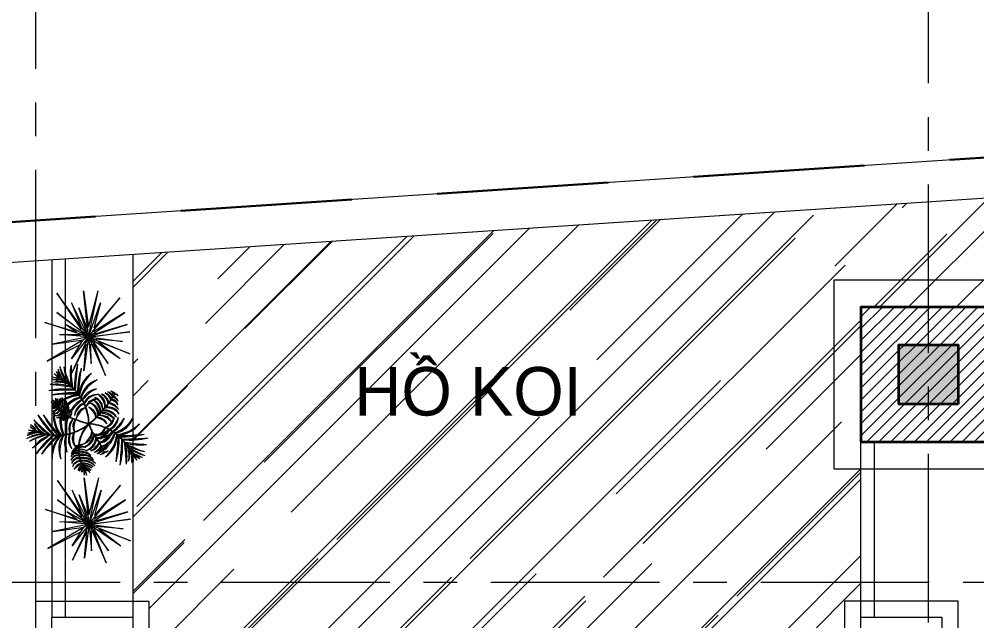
# Model space of a CAD drawing. Header units: millimetres. Extents: x 1832547 to 2001569, y -558009 to -417808.
# Drawn here: x 1883207 to 1886758, y -495359 to -493127 of the extents above; entities that cross this region are included whole.
import ezdxf

# ---------------------------------------------------------------- set-up
doc = ezdxf.new("R2010")
doc.units = ezdxf.units.MM
doc.header["$MEASUREMENT"] = 0
doc.linetypes.add('CENTER', pattern=[2, 1.25, -0.25, 0.25, -0.25])
doc.linetypes.add('HIDDEN', pattern=[9.525, 6.35, -3.175])
doc.layers.get('0').update_dxf_attribs({"linetype": 'CONTINUOUS'})
doc.layers.get('DEFPOINTS').update_dxf_attribs({"linetype": 'CONTINUOUS'})
for name, color, linetype, lineweight in [('CA. TUONG', 30, 'CONTINUOUS', 30), ('CA.cat 30', 30, 'CONTINUOUS', 35), ('CA.cot', 2, 'CONTINUOUS', 35), ('CA.dim 08', 8, 'CONTINUOUS', 13), ('CA.TEXT', 7, 'CONTINUOUS', 15), ('CA.thay 145', 145, 'CONTINUOUS', 18), ('CA.tim 67', 67, 'CENTER', 9), ('CA.vat lieu 08', 8, 'CONTINUOUS', 5), ('CA.vat lieu 179', 179, 'CONTINUOUS', 5), ('NP-THÉP', 5, 'CONTINUOUS', 15)]:
    doc.layers.add(name, color=color, linetype=linetype, lineweight=lineweight)
doc.styles.get("Standard").update_dxf_attribs({"font": 'roman.shx'})
doc.styles.add('ZENI2', font='Vhavanb.ttf')
doc.dimstyles.new('CA 80', dxfattribs={"dimscale": 0.8, "dimtxt": 220, "dimasz": 60, "dimexe": 160, "dimexo": 0, "dimgap": 30, "dimtad": 1, "dimdec": 0, "dimrnd": 5, "dimzin": 0, "dimdsep": 46, "dimtxsty": 'Standard', "dimblk": 'ARCHTICK', "dimcen": 0.09, "dimdle": 160, "dimclrd": 256, "dimclre": 256, "dimclrt": 255, "dimadec": 0, "dimazin": 0, "dimtfac": 1, "dimtdec": 0, "dimtix": 1, "dimtmove": 2, "dimatfit": 3, "dimldrblk": 'DOT', "dimfxl": 600, "dimfxlon": 1, "dimtolj": 1, "dimtzin": 0, "dimarcsym": 0})

# ---------------------------------------------------------------- blocks, each defined once
blk = doc.blocks.new('_ArchTick')
at = {"color": 1, "linetype": 'ByBlock', "const_width": 0.15}
blk.add_lwpolyline([(-0.5, -0.5), (0.5, 0.5)], dxfattribs=at)
blk = doc.blocks.new('*D808')
at = {"layer": 'CA.dim 08', "lineweight": -2, "transparency": 16777216}
for p, q in [((1882202.6, -471532.7), (1882202.6, -469651.5)), ((1882682.6, -469779.5), (1882074.6, -469779.5)), ((1882682.6, -471404.7), (1882074.6, -471404.7))]:
    blk.add_line(p, q, dxfattribs=at)
at = {"layer": 'DEFPOINTS', "color": 0, "transparency": 16777216}
for p in [(1882202.6, -469779.5), (1883328, -469779.5), (1884017.5, -471404.7)]:
    blk.add_point(p, dxfattribs=at)
at = {"layer": 'CA.dim 08', "lineweight": -2, "transparency": 16777216, "xscale": 48, "yscale": 48, "zscale": 48}
for p, rotation in [((1882202.6, -469779.5), 90), ((1882202.6, -471404.7), 270)]:
    blk.add_blockref('_ArchTick', p, dxfattribs=dict(at, rotation=rotation))
at = {"layer": 'CA.dim 08', "color": 255, "transparency": 16777216, "insert": (1882090.6, -470592.1), "char_height": 176, "attachment_point": 5, "rotation": 90}
blk.add_mtext('\\A1;1625', dxfattribs=at)
blk = doc.blocks.new('_DOT')
at = {"color": 1, "linetype": 'ByBlock'}
blk.add_line((-0.5, 0), (-1, 0), dxfattribs=at)
at = {"color": 1, "linetype": 'ByBlock', "const_width": 0.5}
blk.add_lwpolyline([(-0.25, 0, 1), (0.25, 0, 1)], format="xyb", close=True, dxfattribs=at)
blk = doc.blocks.new('A$Ccce9e104')
at = {"layer": 'CA.vat lieu 08'}
h = blk.add_hatch(color=256, dxfattribs=at)
h.dxf.hatch_style = 1
h.paths.add_polyline_path([(220, 220), (220, 0), (0, 0), (0, 220)])
at = {"layer": 'CA.cot'}
blk.add_lwpolyline([(220, 220), (220, 0), (0, 0), (0, 220)], close=True, dxfattribs=at)
blk = doc.blocks.new('222222222222222333')
at = {"layer": 'CA.vat lieu 179'}
h = blk.add_hatch(dxfattribs=at)
h.set_pattern_fill('ANSI31', color=256, scale=250, double=1)
h.set_pattern_definition([(45, (-7076907.124, 953930.03), (-22.09708691, 22.09708691), [])])
h.paths.add_polyline_path([(-250, -250), (250, -250), (250, 250), (-250, 250)])
at = {"layer": 'CA.cat 30'}
blk.add_lwpolyline([(-250, -250), (250, -250), (250, 250), (-250, 250)], close=True, dxfattribs=at)
at = {"layer": 'CA.thay 145'}
blk.add_lwpolyline([(-350, -350), (350, -350), (350, 350), (-350, 350)], close=True, dxfattribs=at)
at = {"layer": 'CA.cot', "rotation": 270}
blk.add_blockref('A$Ccce9e104', (-110, 110), dxfattribs=at)
blk = doc.blocks.new('cay')
for p, q in [((966236.1, -116594.9), (966013.2, -116286.3)), ((966013.2, -116286.3), (966184.7, -116543.5)), ((966236.1, -116594.9), (966201.8, -116269.2)), ((966201.8, -116269.2), (966236.1, -116526.4)), ((966236.1, -116594.9), (966304.7, -116269.2)), ((966236.1, -116526.4), (966304.7, -116269.2)), ((966236.1, -116594.9), (966459, -116320.6)), ((966459, -116320.6), (966274, -116534.2)), ((966236.1, -116594.9), (966116.1, -116354.9)), ((966116.1, -116354.9), (966182.3, -116520.4)), ((966236.1, -116594.9), (966167.5, -116389.2)), ((966167.5, -116389.2), (966231.2, -116548.4)), ((966236.1, -116594.9), (966321.9, -116354.9)), ((966321.9, -116354.9), (966274, -116534.2)), ((966236.1, -116594.9), (966013.2, -116423.5)), ((966013.2, -116423.5), (966219, -116577.8)), ((966236.1, -116594.9), (966493.3, -116423.5)), ((966493.3, -116423.5), (966270.4, -116560.6)), ((966236.1, -116594.9), (965927.5, -116492.1)), ((965927.5, -116492.1), (966150.4, -116560.6)), ((966236.1, -116594.9), (966081.8, -116509.2)), ((966081.8, -116509.2), (966150.4, -116560.6)), ((966236.1, -116594.9), (966510.4, -116509.2)), ((966510.4, -116509.2), (966270.4, -116577.8)), ((966236.1, -116594.9), (965944.7, -116766.4)), ((966236.1, -116594.9), (965979, -116646.4)), ((966236.1, -116594.9), (966030.4, -116577.8)), ((966030.4, -116577.8), (966184.7, -116577.8)), ((966236.1, -116594.9), (966116.1, -116852.1)), ((966236.1, -116594.9), (966116.1, -116749.2)), ((966236.1, -116594.9), (966201.8, -116835)), ((966236.1, -116594.9), (966527.6, -116560.6)), ((966236.1, -116594.9), (966356.1, -116869.3)), ((966236.1, -116594.9), (966527.6, -116715)), ((966236.1, -116594.9), (966253.3, -116783.5)), ((966236.1, -116594.9), (966476.2, -116629.2)), ((966236.1, -116594.9), (966373.3, -116783.5)), ((966236.1, -116594.9), (966459, -116749.2)), ((966527.6, -116560.6), (966270.4, -116594.9)), ((965944.7, -116766.4), (966178.5, -116649.5)), ((965979, -116646.4), (966198.8, -116616.9)), ((966116.1, -116749.2), (966198.8, -116616.9)), ((966219, -116646.4), (966116.1, -116852.1)), ((966201.8, -116835), (966219, -116646.4)), ((966253.3, -116783.5), (966253.3, -116646.4)), ((966373.3, -116783.5), (966270.4, -116629.2)), ((966356.1, -116869.3), (966270.4, -116646.4)), ((966476.2, -116629.2), (966287.6, -116612.1)), ((966527.6, -116715), (966304.7, -116629.2)), ((966304.7, -116629.2), (966459, -116749.2)), ((966116.1, -116852.1), (966116.1, -116852.1)), ((966093.1, -117157), (966093.3, -117157.1)), ((966099.1, -117163.4), (966099.2, -117163.4)), ((966124.4, -117173.5), (966124.9, -117173.7)), ((966125.5, -117170.7), (966126, -117170.9)), ((966149.5, -117168.3), (966150.2, -117167.8)), ((966256.7, -117263.8), (966256.5, -117263.5)), ((966207.8, -117538.7), (966218.9, -117572.7)), ((966236.1, -117918.2), (966013.2, -117609.5)), ((966013.2, -117609.5), (966184.7, -117866.7)), ((966236.1, -117918.2), (966201.8, -117592.4)), ((966201.8, -117592.4), (966236.1, -117849.6)), ((966236.1, -117918.2), (966304.7, -117592.4)), ((966236.1, -117849.6), (966304.7, -117592.4)), ((966236.1, -117918.2), (966459, -117643.8)), ((966459, -117643.8), (966274, -117857.4)), ((966236.1, -117918.2), (966116.1, -117678.1)), ((966116.1, -117678.1), (966182.3, -117843.7)), ((966236.1, -117918.2), (966167.5, -117712.4)), ((966167.5, -117712.4), (966231.2, -117871.6)), ((966236.1, -117918.2), (966321.9, -117678.1)), ((966321.9, -117678.1), (966274, -117857.4)), ((966236.1, -117918.2), (966013.2, -117746.7)), ((966013.2, -117746.7), (966219, -117901)), ((966236.1, -117918.2), (966493.3, -117746.7)), ((966493.3, -117746.7), (966270.4, -117883.9)), ((966236.1, -117918.2), (965927.5, -117815.3)), ((965927.5, -117815.3), (966150.4, -117883.9)), ((966236.1, -117918.2), (966081.8, -117832.4)), ((966081.8, -117832.4), (966150.4, -117883.9)), ((966236.1, -117918.2), (966510.4, -117832.4)), ((966510.4, -117832.4), (966270.4, -117901)), ((966236.1, -117918.2), (965944.7, -118089.6)), ((966236.1, -117918.2), (965979, -117969.6)), ((965979, -117969.6), (966198.8, -117940.1)), ((966236.1, -117918.2), (966030.4, -117901)), ((966030.4, -117901), (966184.7, -117901)), ((966236.1, -117918.2), (966116.1, -118175.3)), ((966236.1, -117918.2), (966116.1, -118072.5)), ((966116.1, -118072.5), (966198.8, -117940.1)), ((966236.1, -117918.2), (966201.8, -118158.2)), ((966236.1, -117918.2), (966527.6, -117883.9)), ((966236.1, -117918.2), (966356.1, -118192.5)), ((966236.1, -117918.2), (966527.6, -118038.2)), ((966236.1, -117918.2), (966253.3, -118106.8)), ((966236.1, -117918.2), (966476.2, -117952.4)), ((966236.1, -117918.2), (966373.3, -118106.8)), ((966236.1, -117918.2), (966459, -118072.5)), ((966527.6, -117883.9), (966270.4, -117918.2)), ((966476.2, -117952.4), (966287.6, -117935.3)), ((965944.7, -118089.6), (966178.5, -117972.7)), ((966219, -117969.6), (966116.1, -118175.3)), ((966201.8, -118158.2), (966219, -117969.6)), ((966253.3, -118106.8), (966253.3, -117969.6)), ((966373.3, -118106.8), (966270.4, -117952.4)), ((966356.1, -118192.5), (966270.4, -117969.6)), ((966527.6, -118038.2), (966304.7, -117952.4)), ((966304.7, -117952.4), (966459, -118072.5))]:
    blk.add_line(p, q)
for points in [[(966417.6, -117001.8, 0.00206), (966421.1, -116996.1, 0.086941)], [(966420.4, -117002.9, 0.001961), (966423.7, -116997.4)], [(966269.3, -117044, -0.003736), (966271, -117043.1, 0.294809)], [(966318.3, -117101, 0.246361), (966271, -117043.1, -0.048035), (966294.4, -117034.5, -0.195329), (966331.6, -117112.3, 0.032147)], [(966294.4, -117034.5, -0.001903), (966295.3, -117034.3, 0.004287), (966294, -117034.2, 0.359478)], [(966373.8, -117066.2, 0.002758), (966379.1, -117059, 0.086941)], [(966376.6, -117067.5, 0.002406), (966381.2, -117061.2)], [(966393.1, -117039.5, 0.002878), (966398.3, -117031.8, 0.086941)], [(966395.8, -117040.8, 0.002559), (966400.5, -117033.9)], [(966406.3, -117019.7, 0.002622), (966410.8, -117012.6, 0.086941)], [(966408.9, -117021.2, 0.00239), (966413.1, -117014.7)], [(966301.5, -117149.7, 0.179749), (966267.6, -117077.4, -0.347789)], [(966279.7, -117080.9, -0.229229), (966304.9, -117146.2)], [(966316.6, -117134.1, 0.089256), (966308.5, -117094.3, 0.239259)], [(966318.5, -117132, 0.097476), (966318.3, -117101, 0.362473)], [(966353, -117139.2, 0.075449), (966318.8, -117136.1, 0.232803)], [(966347.8, -117131.3, 0.085229), (966320.8, -117134, 0.351414)], [(966333.5, -117115.6, 0.003602), (966333.7, -117114.4, -0.039649)], [(966334, -117119.5, -0.009368), (966338.3, -117119.3, 0.377655)], [(966336.6, -117117.4, 0.003168), (966335.6, -117117.7, 0.391787)], [(966371.3, -117231.2, 0.237435), (966413.8, -117177.2, -0.008495), (966416.3, -117180.2, 0.01585), (966414.2, -117175.6, 0.048298), (966415.4, -117160.9, -0.020925), (966411.7, -117171.1, 0.248521), (966347.8, -117131.3, 0.02818)], [(966350.4, -117095.8, 0.00072), (966351.8, -117094, 0.086941)], [(966352.5, -117098, 0.000569), (966353.6, -117096.6)], [(966293.6, -117161.7, -0.290683), (966364.5, -117210.7, 0.200061), (966287.8, -117167.3, 0.204545)], [(966367.2, -117170.8, 0.148044), (966303.6, -117151.9, 0.236606)], [(966307.2, -117148.2, -0.183268), (966363.1, -117159.3, 0.232701)], [(966353, -117139.2, -0.14981), (966410.7, -117173.5, -0.124183), (966372.2, -117224, 0.098921)], [(966367.2, -117170.8, -0.081837), (966394.5, -117196.2, 0.153952), (966363.1, -117159.3, 0.041473)], [(966411.7, -117171.1, -0.005146), (966410.7, -117173.5, 0.369533)], [(966413.8, -117177.2, 0.005309), (966414.2, -117175.6, -0.020925)], [(966351.4, -117238.8, -0.363818), (966273.6, -117299, 0.196473), (966350.9, -117238.6, 0.196473)], [(966303.6, -117328.7, -0.003436), (966309.3, -117338.3, 0.029333), (966322.6, -117336.5, 0.094066), (966401.5, -117265.1, 0.016631), (966381.4, -117253.3, -0.1786)], [(966334.6, -117385.3, 0.140523), (966417.9, -117276.1, 0.010124), (966406.1, -117268.1, -0.138829), (966342.3, -117330.9, 0.106077), (966382.5, -117304.5, -0.267567), (966313.2, -117345, -0.007749), (966325.3, -117367.1, 0.133418), (966377.2, -117336.9, -0.197101), (966329.1, -117374.5, -0.003808), (966334.7, -117385.5)], [(966313.2, -117289.8, 0.160202), (966358.7, -117270.7, 0.366572)], [(966363.2, -117260.9, -0.086364), (966329.1, -117278.3)], [(966381.4, -117253.3, -0.1786), (966337.6, -117301.6, -0.008554)], [(966350.2, -117285.3, 0.090284), (966378.1, -117251.6, 0.008097), (966368, -117246.4, -0.027842)], [(966372.2, -117224, -0.043602), (966353.4, -117236.4, 0.369533)], [(966354.4, -117236.8, 0.058472), (966371.3, -117231.2, -0.020925)], [(966363, -117261, 0.035297), (966375, -117250.7, -0.366572), (966375.2, -117250.8, -0.08219), (966358.7, -117270.7, -0.031169)], [(966378.1, -117251.6, -0.002616), (966381.4, -117253.3)], [(966383.8, -117251.2, 0.003177), (966379.9, -117249.1, 0.040866)], [(966401.5, -117265.1, -0.003885), (966406.1, -117268.1)], [(966408.4, -117265.9, 0.004157), (966403.4, -117262.7, 0.040866)], [(966277.2, -117340.1, 0.075374), (966286.6, -117307, 0.251822)], [(966287.9, -117309, -0.088667), (966285.5, -117337.2, 0.251822)], [(966350.4, -117285.2, -0.129352), (966294.2, -117312, 0.431375), (966294.3, -117312.3, 0.119795), (966337.6, -117301.6)], [(966305.5, -117311.6, 0.062421), (966325.4, -117313.4, -0.163076)], [(966322.6, -117336.5, -0.014945), (966307.8, -117345, 0.056899), (966342.3, -117330.9, 0.197286)], [(966334.4, -117305, 0.144874), (966391.7, -117274.4, -0.254884), (966325.4, -117313.4, -0.048866)], [(966334.4, -117305, -0.017782), (966326.3, -117306.4)], [(966417.9, -117276.1, -0.003104), (966421.4, -117278.6)], [(966424.6, -117277.2, 0.003859), (966420.2, -117274, 0.040866)], [(966433.2, -117287.7, -0.001743), (966435.1, -117289.2)], [(966438.1, -117287.7, 0.002276), (966435.6, -117285.7, 0.040866)], [(966443.4, -117296.1, -0.007125), (966450.9, -117302.8)], [(966454.4, -117301.9, 0.008209), (966445.8, -117294.2, 0.040866)], [(966469.3, -117320.9, -0.004048), (966473.2, -117325.1)], [(966475.1, -117322.7, 0.003791), (966471.5, -117318.8, 0.040866)], [(966310.8, -117347, 0.000772), (966309.6, -117344.8), (966309.4, -117344.5)], [(966326.7, -117376.3, 0.002878), (966322.4, -117368.1)], [(966374.8, -117361.8, -0.082287), (966328.7, -117394.4, 0.030096)], [(966332.1, -117387.1, 0.003081), (966334.6, -117385.3, 0.176085)], [(966487.8, -117342.1, -0.006188), (966493.2, -117349)], [(966493.2, -117344.1, 0.004036), (966489.7, -117339.6, 0.040866)], [(966505.5, -117360.7, 0.005709), (966500.8, -117354.1, 0.040866)], [(966511.5, -117375.4, -0.010919), (966519.4, -117388.6)], [(966518.2, -117380.5, 0.006714), (966513.2, -117372.4, 0.040866)], [(966532.3, -117406.6, 0.003648), (966530, -117401.9, 0.040866)], [(966540.2, -117431.8, -0.000462), (966540.4, -117432.4)], [(966542.9, -117430.4, 0.000378), (966542.7, -117429.9, 0.040866)]]:
    blk.add_lwpolyline(points, format="xyb")
for centre, radius, start, end in [((966447.8, -116861.5), 342.2, 168.90214, 194.45061), ((967328.5, -116805.1), 1216.5, 179.55704, 186.87609), ((966674.3, -116940), 538.1, 163.61042, 182.78165), ((969976.3, -117247.4), 3845.8, 173.14227, 175.86384), ((965948.6, -116931.1), 87.5, 28.38429, 59.594), ((965883.9, -116990.9), 173.7, 34.40733, 51.1582), ((965929.1, -116908.1), 105.3, 8.22706, 41.14591), ((965658.6, -117029.6), 398.5, 20.08558, 28.61635), ((966273.4, -116754.3), 262, 195.10171, 215.69443), ((966166.2, -116808), 146.5, 185.71649, 221.26886), ((966585.8, -116620.2), 582.9, 198.47412, 211.57814), ((966296.7, -116761.7), 267.3, 189.30671, 216.33369), ((966975.9, -116556.5), 949.4, 195.29826, 203.74734), ((966466.9, -116747.2), 411.2, 188.35489, 206.98126), ((966779.6, -116999.1), 623.2, 162.90425, 178.96632), ((967876.9, -117096), 1715.9, 170.60763, 176.69212), ((966354.5, -117009.9), 184.8, 122.39706, 178.46183), ((966426.2, -117046.7), 257.5, 131.51971, 171.26216), ((966004, -117271.6), 342.2, 71.67573, 96.55722), ((965878, -118145), 1216.5, 78.61483, 85.90232), ((966014.9, -116746.8), 149.2, 255.08926, 276.08638), ((966010.5, -116812.3), 85.7, 246.63138, 284.07462), ((965975.4, -116988.9), 109.2, 61.68318, 87.63206), ((965834, -117504.2), 641.3, 73.045, 76.84857), ((966028.5, -117022.4), 113.2, 66.65064, 111.58164), ((966015.5, -117132.8), 217.6, 71.06086, 97.5626), ((965884, -117214.3), 351.3, 65.31268, 67.03998), ((965834, -117504.2), 641.3, 72.46667, 73.045), ((965884, -117214.3), 354.4, 65.15576, 66.45579), ((965948.6, -116931.1), 87.5, 25.97153, 28.38429), ((965884, -117214.3), 351.3, 65.20689, 65.31268), ((965884, -117214.3), 351.3, 57.38012, 65.20689), ((965884, -117214.3), 354.4, 65.0692, 65.15576), ((965884, -117214.3), 354.4, 60.93496, 65.0692), ((965884, -117214.3), 354.4, 60.09886, 60.93496), ((965884, -117214.3), 354.4, 56.14242, 60.09886), ((965884, -117214.3), 351.3, 54.87767, 57.38012), ((965884, -117214.3), 354.4, 54.60366, 56.14242), ((965884, -117214.3), 351.3, 49.62254, 54.87767), ((965884, -117214.3), 354.4, 52.33961, 54.60366), ((966346, -117065.3), 172.7, 106.53227, 164.4426), ((966412, -117120.7), 249.2, 117.54253, 157.06543), ((966066.3, -117501.7), 538.1, 82.72636, 101.84895), ((966111.2, -120817.7), 3845.8, 89.5963, 92.31709), ((966114.8, -117613.2), 623.2, 86.25506, 102.55512), ((966124.4, -118714.7), 1715.9, 88.75515, 94.85174), ((965884, -117214.3), 354.4, 51.03112, 52.33961), ((965884, -117214.3), 354.4, 48.99429, 51.03112), ((965884, -117214.3), 351.3, 48.20433, 49.62254), ((965884, -117214.3), 354.4, 48.06929, 48.99429), ((965884, -117214.3), 351.3, 44.53946, 48.20433), ((965884, -117214.3), 354.4, 44.46738, 48.06929), ((965884, -117214.3), 351.3, 43.61176, 44.53946), ((965884, -117214.3), 354.4, 43.59853, 44.46738), ((965884, -117214.3), 351.3, 39.39272, 43.61176), ((965884, -117214.3), 354.4, 39.72454, 43.59853), ((965884, -117214.3), 351.3, 37.75986, 39.39272), ((965884, -117214.3), 354.4, 37.84318, 39.72454), ((965884, -117214.3), 351.3, 36.00098, 37.75986), ((965884, -117214.3), 354.4, 36.22475, 37.84318), ((966330.5, -117121), 164.3, 104.18161, 148.74948), ((966417.3, -117217.2), 285.3, 116.44125, 141.83824), ((966273.2, -117077.1), 80.4, 347.84474, 71.91539), ((966235.8, -117096.7), 114.6, 0.45919, 56.99696), ((966300.5, -117076), 80.4, 12.20734, 71.91539), ((966263.1, -117095.7), 114.6, 14.91723, 56.99696), ((966327, -117068.8), 80.4, 27.44669, 71.91539), ((966289.5, -117088.5), 114.6, 25.33116, 56.99696), ((966346.9, -117061.3), 80.4, 37.28002, 71.91539), ((966309.4, -117080.9), 114.6, 32.29445, 56.99696), ((966367.6, -117056.1), 80.4, 47.19947, 71.91539), ((966330.1, -117075.7), 114.6, 40.22032, 56.99696), ((966429.1, -116971), 27, 255.20369, 258.57863), ((966415.6, -117028.7), 32.3, 23.67526, 75.48251), ((965995.7, -117026.5), 35.5, 226.32665, 275.70279), ((965993.2, -117038.7), 25.9, 211.52611, 281.61547), ((963539.8, -112991.4), 4757.1, 300.81804, 301.1188), ((965974.7, -117041.4), 35.5, 273.70087, 314.74657), ((965969.4, -117074.9), 34.2, 24.49626, 74.05266), ((965939.9, -117102.4), 71.9, 34.37673, 57.18155), ((966079.3, -117026), 89.3, 205.17605, 207.05787), ((965998.4, -117064), 0, 154.07954, 154.07954), ((966292.6, -116912.3), 331.1, 207.77781, 209.27886), ((965945.6, -117042.5), 57.9, 341.69786, 14.25602), ((965966.9, -117047.6), 39.8, 333.36452, 29.01488), ((966193.2, -116967.3), 214.4, 207.21343, 209.16846), ((965954.4, -117038.2), 61.6, 326.89869, 8.126), ((965962, -117046.9), 56.1, 327.16255, 18.0906), ((966157.1, -117192.3), 184.8, 135.74269, 142.47615), ((965963.8, -117047.9), 66.5, 322.21886, 345.20841), ((965949.4, -117039.5), 90.1, 322.28326, 348.3918), ((966188.1, -117266.6), 257.5, 128.41014, 130.05011), ((965951.1, -117038.9), 77.6, 341.65686, 5.07352), ((966157.1, -117192.3), 184.8, 133.70541, 135.74269), ((965954.1, -117049.7), 87.4, 324.42509, 356.44723), ((966188.1, -117266.6), 257.5, 125.75235, 128.41014), ((965963.8, -117047.9), 66.5, 350.65269, 13.77339), ((966157.1, -117192.3), 184.8, 129.79573, 133.70541), ((965956.6, -117049.2), 96.2, 321.68579, 1.00509), ((965970.8, -117057.3), 85.5, 319.403, 7.64993), ((966188.1, -117266.6), 257.5, 124.76104, 125.75235), ((965954.1, -117049.7), 87.4, 0.98885, 14.21047), ((965949.4, -117039.5), 90.1, 353.14291, 7.20777), ((966157.1, -117192.3), 184.8, 128.75669, 129.79573), ((966188.1, -117266.6), 257.5, 121.69119, 124.76104), ((966157.1, -117192.3), 184.8, 124.52131, 128.75669), ((965957.3, -117054.6), 109.6, 322.3912, 7.69909), ((965970.8, -117057.3), 85.5, 12.50629, 23.53375), ((965956.6, -117049.2), 96.2, 5.48845, 15.75766), ((966157.1, -117192.3), 184.8, 123.80551, 124.52131), ((966188.1, -117266.6), 257.5, 120.97423, 121.69119), ((966157.1, -117192.3), 184.8, 120.028, 123.80551), ((966188.1, -117266.6), 257.5, 118.31504, 120.97423), ((965978, -117064.9), 93.3, 20.70629, 23.646), ((965957.3, -117054.6), 109.6, 11.76553, 14.35768), ((966157.1, -117192.3), 184.8, 119.78222, 120.028), ((966157.1, -117192.3), 184.8, 86.55728, 119.78222), ((966188.1, -117266.6), 257.5, 117.87511, 118.31504), ((965978, -117064.9), 93.3, 342.05643, 16.09339), ((966188.1, -117266.6), 257.5, 94.10858, 117.87511), ((965996.6, -117078.8), 87.3, 3.88252, 20.83686), ((965987, -117070), 93.9, 356.24009, 13.72469), ((966208.8, -117192), 172.7, 100.26137, 136.39076), ((966258.7, -117262.3), 249.2, 108.32937, 134.62167), ((966259.6, -117186.5), 164.3, 115.76277, 161.27776), ((966348.6, -117280.7), 285.3, 123.59637, 149.01812), ((966230.9, -117155), 95.3, 107.89564, 148.73265), ((966256.4, -117179.1), 123.8, 115.50548, 135.738), ((965884, -117214.3), 351.3, 35.60142, 36.00098), ((965884, -117214.3), 351.3, 33.17952, 35.60142), ((965884, -117214.3), 354.4, 35.70303, 36.22475), ((965884, -117214.3), 354.4, 33.46, 35.70303), ((965884, -117214.3), 351.3, 32.46803, 33.17952), ((965884, -117214.3), 354.4, 32.57556, 33.46), ((965884, -117214.3), 351.3, 30.0288, 32.46803), ((965884, -117214.3), 354.4, 30.2667, 32.57556), ((965884, -117214.3), 351.3, 29.19295, 30.0288), ((965884, -117214.3), 354.4, 29.31389, 30.2667), ((965884, -117214.3), 351.3, 25.27374, 29.19295), ((965884, -117214.3), 354.4, 25.63045, 29.31389), ((965884, -117214.3), 351.3, 24.72643, 25.27374), ((965884, -117214.3), 351.3, 22.99124, 24.72643), ((966290.3, -117100.1), 95.3, 87.58951, 155.78639), ((965884, -117214.3), 354.4, 24.90244, 25.63045), ((966312.3, -117127.4), 123.8, 98.35503, 149.79506), ((965884, -117214.3), 354.4, 22.89469, 24.90244), ((966290.3, -117110.6), 76.5, 87.19914, 151.92059), ((966327.1, -117160), 129.6, 116.5039, 138.50115), ((966224.7, -117139.5), 80.4, 46.85007, 71.91539), ((966187.3, -117159.2), 114.6, 45.51051, 56.99696), ((966202, -117136.7), 114.6, 21.72475, 54.05883), ((966254.7, -117099.6), 80.4, 349.38202, 71.91539), ((966217.2, -117119.2), 114.6, 47.91484, 56.99696), ((965727.9, -116579.8), 808.6, 320.50653, 323.01883), ((965727.9, -116579.8), 811.6, 320.44831, 323.06389), ((966354.8, -117180), 114.6, 37.83328, 79.03628), ((965727.9, -116579.8), 808.6, 323.65083, 325.35498), ((965727.9, -116579.8), 811.6, 323.6154, 325.3913), ((966371.2, -117141), 80.4, 22.91485, 82.83305), ((966353.4, -117147.1), 114.6, 37.83328, 68.23086), ((965727.9, -116579.8), 808.6, 326.0146, 327.03611), ((965727.9, -116579.8), 811.6, 325.97779, 327.04949), ((966369.8, -117108.2), 80.4, 22.91485, 67.51539), ((966353.6, -117121.6), 114.6, 37.83328, 61.14608), ((965727.9, -116579.8), 808.6, 327.63696, 328.54306), ((965727.9, -116579.8), 811.6, 327.59712, 328.57897), ((966370, -117082.6), 80.4, 22.91485, 57.62616), ((966420.9, -117032.4), 29.5, 34.365, 90.80183), ((965951.3, -117018.8), 103.9, 282.08333, 310.74707), ((965980.8, -117061.9), 59, 262.47148, 280.67404), ((965948.7, -117007.7), 86.4, 289.25602, 309.64788), ((965982.1, -117052.8), 36.9, 262.38043, 312.74947), ((965980.2, -117046.3), 51.4, 266.63054, 307.6985), ((965990.5, -117064.8), 35.3, 247.90099, 312.38412), ((966171.9, -117160.4), 184.8, 167.31865, 172.64912), ((965984.8, -117083.5), 53.5, 277.0891, 328.44153), ((965993.4, -117091.3), 47.2, 267.533, 329.25056), ((966248.8, -117136.4), 257.5, 176.3142, 180.03238), ((966248.8, -117136.4), 257.5, 180.03238, 180.46032), ((966171.9, -117160.4), 184.8, 166.92238, 167.31865), ((965980.1, -117062.3), 58.7, 281.54278, 316.7221), ((966248.8, -117136.4), 257.5, 176.04503, 176.3142), ((966000, -117104.4), 47, 263.16594, 335.08749), ((966007.6, -117109.2), 43.9, 252.46452, 334.06205), ((966193.2, -116967.3), 217.4, 209.44806, 211.15099), ((966193.2, -116967.3), 214.4, 209.16846, 210.86911), ((966193.2, -116967.3), 217.4, 211.15099, 213.37177), ((966193.2, -116967.3), 214.4, 210.86911, 211.60751), ((966157.1, -117192.3), 184.8, 142.47615, 143.06231), ((966188.1, -117266.6), 257.5, 133.53837, 133.93966), ((966188.1, -117266.6), 257.5, 130.05011, 133.53837), ((966193.2, -116967.3), 214.4, 211.68858, 213.18937), ((966193.2, -116967.3), 217.4, 213.37177, 214.64102), ((965951.1, -117038.9), 77.6, 323.79892, 336.74216), ((966193.2, -116967.3), 214.4, 213.18937, 214.45433), ((966231.8, -116936.4), 266.8, 215.38714, 217.13527), ((966193.2, -116967.3), 214.4, 214.45433, 216.4286), ((966142.6, -117009), 152, 215.64152, 218.02317), ((966193.2, -116967.3), 214.4, 216.4286, 218.39959), ((966206.7, -116955.8), 235.2, 218.60986, 221.43496), ((966193.2, -116967.3), 214.4, 218.39959, 221.30772), ((966193.2, -116967.3), 217.4, 221.50662, 222.92593), ((966193.2, -116967.3), 214.4, 221.30772, 222.75791), ((966193.2, -116967.3), 217.4, 222.92593, 226.16479), ((966193.2, -116967.3), 214.4, 222.75791, 225.97718), ((966205, -117200.2), 172.7, 155.62497, 165.43111), ((966193.2, -116967.3), 217.4, 226.16479, 227.78633), ((966193.2, -116967.3), 214.4, 225.97718, 227.79077), ((966290.9, -117193.3), 249.2, 165.453, 170.10379), ((966013.1, -117118.9), 45.2, 315.57287, 338.51299), ((966193.2, -116967.3), 217.4, 227.78633, 227.99139), ((966193.2, -116967.3), 217.4, 227.99139, 228.71747), ((966208.8, -117192), 172.7, 153.16224, 157.58733), ((966193.2, -116967.3), 214.4, 227.79077, 228.31659), ((966193.2, -116967.3), 217.4, 228.71747, 230.61956), ((966290.9, -117193.3), 249.2, 163.77171, 164.67566), ((966193.2, -116967.3), 214.4, 228.31659, 230.50283), ((966258.7, -117262.3), 249.2, 136.24807, 146.21298), ((966290.9, -117193.3), 249.2, 161.44505, 163.77171), ((966208.8, -117192), 172.7, 145.28619, 153.16224), ((966193.2, -116967.3), 217.4, 230.61956, 232.30777), ((965987, -117070), 93.9, 318.00658, 347.73007), ((966193.2, -116967.3), 214.4, 230.50283, 232.23401), ((965996.6, -117078.8), 87.3, 318.35613, 355.99028), ((966208.8, -117192), 172.7, 137.87042, 145.28619), ((966012.4, -117085.1), 80.1, 314.73178, 5.12958), ((966026.7, -117097), 68.7, 314.3775, 16.46738), ((966258.7, -117262.3), 249.2, 134.62167, 136.24807), ((966208.8, -117192), 172.7, 136.39076, 137.87042), ((966046.9, -117106.4), 57.2, 308.64911, 1.56783), ((966044.7, -117112.1), 59.7, 315.63471, 6.97522), ((966092.8, -117078.1), 0.628, 101.20058, 162.65265), ((966063.2, -117113.3), 55.1, 305.61217, 350.53021), ((966076.8, -117127.9), 41.1, 306.45052, 7.67704), ((966256.4, -117179.1), 123.8, 135.738, 167.10433), ((966230.9, -117155), 95.3, 148.73265, 177.86985), ((966226, -117170.7), 76.5, 98.69928, 178.20288), ((966272.3, -117211.4), 129.6, 116.45143, 160.32803), ((965884, -117214.3), 351.3, 1.03043, 22.99124), ((965884, -117214.3), 354.4, 1.19993, 22.89469), ((966290.3, -117110.6), 76.5, 151.92059, 165.30605), ((966327.1, -117160), 129.6, 138.50115, 148.48763), ((966173.3, -117188.4), 114.6, 11.65193, 56.99696), ((966210.8, -117168.8), 80.4, 6.05839, 71.91539), ((965727.9, -116579.8), 808.6, 309.13976, 318.56916), ((965727.9, -116579.8), 811.6, 309.19058, 318.55113), ((966217.2, -117119.2), 114.6, 0.88914, 3.46612), ((966236.8, -117210.1), 136.1, 44.37859, 44.62611), ((965727.9, -116579.8), 808.6, 318.56916, 320.34144), ((965727.9, -116579.8), 811.6, 318.55113, 320.31795), ((966236.8, -117210.1), 136.1, 42.87009, 43.10145), ((966358.3, -117194.8), 80.4, 22.91485, 105.67212), ((966341.9, -117233.8), 114.6, 37.83328, 91.79725), ((966361.4, -117212.2), 114.6, 37.83328, 94.49269), ((966377.9, -117173.3), 80.4, 22.91485, 107.5298), ((966722.6, -116334.3), 1216.5, 224.08237, 231.36986), ((966134.3, -116992.2), 342.2, 213.42747, 238.30896), ((968920.3, -114795.7), 3845.8, 217.66759, 220.38839), ((966350.7, -116892), 538.1, 208.13574, 227.25833), ((967317.5, -116157.1), 1715.9, 215.13295, 221.22953), ((966467.3, -116857.5), 623.2, 207.42957, 223.72963), ((965984.8, -117083.5), 53.5, 265.80141, 274.22528), ((965993.4, -117091.3), 47.2, 254.56855, 264.06322), ((966171.9, -117160.4), 184.8, 173.10228, 223.42741), ((966171.9, -117160.4), 184.8, 172.64912, 173.10228), ((966248.8, -117136.4), 257.5, 180.46032, 215.87611), ((966013.1, -117118.9), 45.2, 262.33714, 303.06709), ((966019.9, -117121.4), 44.2, 253.20961, 292.02998), ((966020.7, -117124.7), 51.4, 279.31354, 285.29262), ((966026.3, -117120), 55.4, 272.74148, 278.0771), ((966205, -117200.2), 172.7, 171.58341, 209.72332), ((966205, -117200.2), 172.7, 171.36357, 171.58341), ((966205, -117200.2), 172.7, 167.3349, 171.36357), ((966205, -117200.2), 172.7, 165.43111, 167.3349), ((966290.9, -117193.3), 249.2, 175.2836, 201.65532), ((966025.4, -117120.2), 55.4, 288.09761, 329.20028), ((966290.9, -117193.3), 249.2, 174.7959, 175.2836), ((966019.7, -117124.8), 51.4, 296.67833, 337.44827), ((966290.9, -117193.3), 249.2, 171.90843, 174.7959), ((966025.2, -117114.9), 67.2, 285.5453, 325.18566), ((966043.5, -117130.5), 49.3, 269.71296, 328.53731), ((966043.2, -117179.7), 0.0827, 94.37571, 259.48292), ((966019.9, -117121.4), 44.2, 303.38643, 335.88507), ((966290.9, -117193.3), 249.2, 170.10379, 171.90843), ((966042.1, -117117.8), 66.2, 279.11458, 314.54215), ((966055.7, -117127.1), 56.2, 266.77114, 299.14813), ((966193.2, -116967.3), 217.4, 232.30777, 234.5725), ((966193.2, -116967.3), 214.4, 232.23401, 234.54293), ((966193.2, -116967.3), 217.4, 234.5725, 236.43718), ((966193.2, -116967.3), 214.4, 234.54293, 236.49845), ((966233.4, -117242.6), 164.3, 156.14832, 194.22192), ((966193.2, -116967.3), 217.4, 236.43718, 238.76465), ((966193.2, -116967.3), 214.4, 236.49845, 238.94744), ((966362.7, -117250.3), 285.3, 164.29413, 186.38832), ((966193.2, -116967.3), 217.4, 238.76465, 240.32138), ((966193.2, -116967.3), 214.4, 238.94744, 240.44701), ((966233.4, -117242.6), 164.3, 151.81361, 156.14832), ((966193.2, -116967.3), 217.4, 240.32138, 242.14548), ((966193.2, -116967.3), 214.4, 240.44701, 242.16483), ((966362.7, -117250.3), 285.3, 161.98105, 164.29413), ((966055.7, -117127.1), 56.2, 305.08313, 320.01317), ((966233.4, -117242.6), 164.3, 149.6473, 151.81361), ((966362.7, -117250.3), 285.3, 161.51413, 161.98105), ((966042.1, -117117.8), 66.2, 318.06615, 320.10583), ((966233.4, -117242.6), 164.3, 148.70693, 149.6473), ((966362.7, -117250.3), 285.3, 160.96657, 161.51413), ((966193.2, -116967.3), 217.4, 242.29585, 242.53845), ((966193.2, -116967.3), 217.4, 242.53845, 244.26697), ((966193.2, -116967.3), 214.4, 242.23184, 242.83615), ((966193.2, -116967.3), 214.4, 242.83615, 244.35141), ((966193.2, -116967.3), 217.4, 244.26697, 244.36301), ((966622.8, -115889.4), 1377.4, 247.65772, 248.03881), ((966622.8, -115889.4), 1374.4, 247.65953, 247.69781), ((966190.7, -117243.5), 95.3, 132.11483, 160.98295), ((966622.8, -115889.4), 1374.4, 247.69781, 248.03258), ((966225.5, -117247.5), 123.8, 142.88036, 173.31007), ((966622.8, -115889.4), 1377.4, 248.03881, 248.78959), ((966622.8, -115889.4), 1374.4, 248.03258, 248.78959), ((966199.6, -117226.7), 76.5, 130.74187, 211.59664), ((966622.8, -115889.4), 1377.4, 248.81082, 248.84199), ((966622.8, -115889.4), 1377.4, 248.85516, 249.46225), ((966622.8, -115889.4), 1374.4, 248.81082, 249.50553), ((966260.5, -117236), 129.6, 148.73643, 193.71456), ((966622.8, -115889.4), 1377.4, 249.62646, 253.58736), ((966622.8, -115889.4), 1374.4, 249.63874, 253.62175), ((966323.3, -117139), 123.8, 297.18773, 348.62775), ((966349.4, -117162.4), 95.3, 291.19639, 359.39327), ((966239.2, -117029.4), 285.3, 305.14454, 330.54154), ((966330.7, -117121.2), 164.3, 298.2333, 342.80118), ((966335.3, -117039.8), 249.2, 289.91735, 329.44025), ((966387.1, -117108.6), 172.7, 282.54018, 340.45052), ((965883.4, -117414.4), 146.5, 88.71582, 124.2682), ((965911.1, -117530.9), 262, 94.29026, 114.88297), ((965727, -116883), 398.5, 281.36833, 289.89911), ((965807.7, -117168.3), 105.3, 268.83878, 301.75763), ((965844.9, -117081.9), 173.7, 258.82648, 275.57736), ((965840.6, -117169.9), 87.5, 250.39069, 281.67813), ((966206.2, -116713.9), 641.3, 233.13612, 236.90777), ((965902.1, -117153.4), 109.2, 222.35263, 248.30151), ((965786.6, -117292.2), 85.7, 25.91007, 63.35331), ((965739.2, -117337.7), 149.2, 33.89831, 54.89542), ((966035.4, -117090.1), 217.6, 212.42209, 238.92382), ((965959.1, -117171.1), 113.2, 198.40304, 243.33404), ((966013.4, -116937), 351.3, 243.39958, 244.67201), ((966206.2, -116713.9), 641.3, 236.90777, 237.51802), ((965840.6, -117169.9), 87.5, 281.67813, 284.01316), ((966013.4, -116937), 354.4, 244.05236, 244.82893), ((966013.4, -116937), 354.4, 244.82893, 244.91549), ((966013.4, -116937), 351.3, 244.67201, 244.7778), ((966013.4, -116937), 354.4, 244.91549, 249.04973), ((966013.4, -116937), 351.3, 244.7778, 252.60456), ((966013.4, -116937), 354.4, 249.04973, 249.88583), ((966013.4, -116937), 354.4, 249.88583, 253.84226), ((966190.7, -117243.5), 95.3, 160.98295, 200.59886), ((966225.5, -117247.5), 123.8, 173.31007, 193.34329), ((966013.4, -116937), 351.3, 286.99345, 290.16063), ((966013.4, -116937), 354.4, 287.09, 289.65568), ((966195, -117314.9), 76.5, 144.67864, 158.0641), ((966256.5, -117311.5), 129.6, 161.49706, 171.48354), ((966013.4, -116937), 354.4, 289.65568, 289.82396), ((966013.4, -116937), 354.4, 289.82396, 306.3605), ((966013.4, -116937), 351.3, 290.16063, 290.17878), ((966013.4, -116937), 351.3, 290.17878, 308.8194), ((966419.8, -117390.6), 258.6, 139.39615, 165.99829), ((966419.8, -117390.6), 255.6, 135.92719, 166.18337), ((966144.2, -117248.9), 114.6, 304.45375, 351.87726), ((966179, -117272.8), 80.4, 296.89951, 3.9263), ((966796.3, -117017.3), 593.3, 199.24463, 204.52026), ((966796.3, -117017.3), 590.3, 199.22978, 204.50477), ((966213.9, -117562.2), 351.3, 63.99155, 85.91421), ((966213.9, -117562.2), 354.4, 64.08809, 85.66539), ((965607.4, -117745.7), 808.6, 33.70902, 36.58506), ((965607.4, -117745.7), 811.6, 33.65459, 36.57376), ((966213.9, -117562.2), 354.4, 62.08035, 64.08809), ((966213.9, -117562.2), 354.4, 57.6689, 61.35234), ((966213.9, -117562.2), 354.4, 54.40722, 56.71609), ((966409.9, -117029.5), 257.5, 275.72063, 315.46308), ((966442.9, -117103), 184.8, 268.52095, 324.58573), ((965931.8, -117544.1), 267.3, 93.651, 120.67798), ((966009.1, -117856.5), 582.9, 98.40655, 111.51057), ((966030.1, -117683.8), 411.2, 103.00343, 121.6298), ((966210.9, -118196.3), 949.4, 106.23735, 114.68643), ((966105.4, -117595.7), 342.2, 115.53408, 141.08254), ((966628, -118306.8), 1216.5, 123.1086, 130.42765), ((966311, -117718.8), 538.1, 127.20304, 146.37427), ((968668.3, -120051.4), 3845.8, 134.12085, 136.84242), ((967203.2, -118540), 1715.9, 133.29257, 139.37706), ((966423.9, -117761.5), 623.2, 131.01836, 147.08044), ((966013.4, -116937), 351.3, 252.60456, 255.10702), ((966013.4, -116937), 354.4, 253.84226, 255.38103), ((966013.4, -116937), 351.3, 255.10702, 260.36215), ((966013.4, -116937), 354.4, 255.38103, 257.64508), ((966013.4, -116937), 354.4, 257.64508, 258.95357), ((966013.4, -116937), 354.4, 258.95357, 260.9904), ((966013.4, -116937), 351.3, 260.36215, 261.78036), ((966013.4, -116937), 354.4, 260.9904, 261.91539), ((966013.4, -116937), 351.3, 261.78036, 265.44523), ((966013.4, -116937), 354.4, 261.91539, 265.51731), ((966159.1, -117428.9), 184.8, 131.52286, 187.58763), ((966233.3, -117460.2), 257.5, 138.72253, 178.46498), ((966013.4, -116937), 351.3, 265.44523, 266.37293), ((966013.4, -116937), 354.4, 265.51731, 266.38616), ((966013.4, -116937), 354.4, 266.38616, 270.26015), ((966013.4, -116937), 351.3, 266.37293, 270.59197), ((966013.4, -116937), 354.4, 270.26015, 272.14151), ((966013.4, -116937), 351.3, 270.59197, 272.22483), ((966196, -117386.7), 172.7, 145.54209, 203.45242), ((966013.4, -116937), 354.4, 272.14151, 273.75994), ((966013.4, -116937), 351.3, 272.22483, 273.98371), ((966280.9, -117401.8), 249.2, 152.91926, 192.44216), ((966013.4, -116937), 354.4, 273.75994, 274.28166), ((966013.4, -116937), 351.3, 273.98371, 274.38327), ((966013.4, -116937), 354.4, 274.28166, 276.52469), ((966013.4, -116937), 351.3, 274.38327, 276.80517), ((966013.4, -116937), 354.4, 276.52469, 277.40913), ((966013.4, -116937), 351.3, 276.80517, 277.51666), ((966013.4, -116937), 354.4, 277.40913, 279.71799), ((966013.4, -116937), 351.3, 277.51666, 279.95589), ((966228.8, -117339.1), 164.3, 161.2352, 205.80308), ((966358.2, -117343.8), 285.3, 168.14644, 193.54344), ((966013.4, -116937), 354.4, 279.71799, 280.6708), ((966013.4, -116937), 351.3, 279.95589, 280.79174), ((966013.4, -116937), 354.4, 280.6708, 284.35424), ((966013.4, -116937), 351.3, 280.79174, 284.53813), ((966187, -117321.7), 95.3, 154.1983, 222.39518), ((966222, -117321.1), 123.8, 160.18963, 211.62965), ((966013.4, -116937), 354.4, 284.35424, 285.08225), ((966013.4, -116937), 351.3, 284.53813, 285.1377), ((966013.4, -116937), 351.3, 285.1377, 286.99345), ((966013.4, -116937), 354.4, 285.08225, 287.09), ((966195, -117314.9), 76.5, 158.0641, 223.76814), ((966256.5, -117311.5), 129.6, 171.48354, 205.77358), ((966419.8, -117390.6), 258.6, 165.99829, 173.53667), ((966419.8, -117390.6), 255.6, 166.18337, 173.23412), ((966207.8, -117316.5), 80.4, 281.28483, 345.08749), ((966157.2, -117268), 114.6, 317.00172, 352.31107), ((966199.9, -117296.8), 114.6, 296.20326, 338.28299), ((966192, -117292), 80.4, 318.40042, 4.64359), ((966294.5, -117169), 114.6, 259.25602, 277.55344), ((966306.2, -117209.7), 80.4, 246.80198, 263.81748), ((965607.4, -117745.7), 808.6, 30.93176, 33.54638), ((965607.4, -117745.7), 811.6, 30.92371, 33.42937), ((966311.4, -117192.8), 114.6, 258.70752, 269.75839), ((966323.1, -117233.4), 80.4, 245.67042, 253.47725), ((966236.8, -117210.1), 99.2, 304.36041, 306.83509), ((965607.4, -117745.7), 808.6, 30.18138, 30.93176), ((965607.4, -117745.7), 808.6, 29.77611, 30.18138), ((965607.4, -117745.7), 811.6, 29.77362, 30.13633), ((966177.7, -117255.7), 257.5, 313.04313, 352.87421), ((966250.4, -117290.6), 184.8, 303.92047, 0.42551), ((966253.3, -117239), 172.7, 314.68159, 346.72142), ((966213.9, -117562.2), 351.3, 51.38136, 53.80327), ((966213.9, -117562.2), 354.4, 51.27976, 53.52279), ((964728.3, -117243), 1715.9, 352.13105, 358.22763), ((965827.8, -117310.7), 623.2, 344.42766, 0.72773), ((966213.9, -117562.2), 351.3, 49.22292, 50.9818), ((966213.9, -117562.2), 354.4, 49.13961, 50.75804), ((966437.1, -115578.3), 1715.9, 270.29066, 276.37516), ((966213.9, -117562.2), 351.3, 43.37102, 47.59006), ((966476, -116679.1), 623.2, 268.01646, 284.07854), ((966213.9, -117562.2), 354.4, 43.38425, 47.25825), ((962627.6, -117145.5), 3845.8, 354.66569, 357.38649), ((965936.6, -117365), 538.1, 345.13384, 4.25643), ((966396.4, -113473.7), 3845.8, 271.11895, 273.84051), ((966213.9, -117562.2), 351.3, 38.77846, 42.44333), ((966529.5, -116787.3), 538.1, 264.20114, 283.37237), ((966213.9, -117562.2), 354.4, 38.91349, 42.51541), ((966164.4, -117453.7), 61.3, 92.99015, 151.44988), ((966170.7, -117482.8), 83.8, 96.39638, 135.83011), ((966173.8, -117440.4), 66.9, 100.48453, 153.98106), ((966175.6, -117460.1), 78.9, 100.43218, 141.63763), ((966161.1, -117387.3), 25.9, 86.16073, 156.69333), ((966165, -117404.6), 39, 93.784, 135.15141), ((966419.8, -117390.6), 258.6, 178.19982, 180.42782), ((966419.8, -117390.6), 258.6, 180.42782, 181.98253), ((966419.8, -117390.6), 258.6, 176.46918, 178.19982), ((966419.8, -117390.6), 258.6, 181.98253, 184.31825), ((966419.8, -117390.6), 258.6, 174.468, 176.46918), ((966419.8, -117390.6), 258.6, 173.53667, 174.468), ((966419.8, -117390.6), 255.6, 177.94947, 180.32241), ((966183, -117460.6), 71.1, 53.77698, 105.35761), ((966419.8, -117390.6), 255.6, 180.32241, 181.82882), ((966190.2, -117461.7), 68, 59.18438, 112.36189), ((966419.8, -117390.6), 255.6, 181.82882, 184.267), ((966419.8, -117390.6), 255.6, 176.19806, 177.94947), ((966192.5, -117440.7), 65.6, 70.22199, 115.42335), ((966419.8, -117390.6), 255.6, 174.16823, 176.19806), ((966185.3, -117418.1), 49, 53.07517, 114.76578), ((966187.9, -117489.9), 83.5, 42.10595, 105.94219), ((966188.2, -117404.3), 45.7, 84.64564, 119.73666), ((966419.8, -117390.6), 255.6, 173.23412, 174.16823), ((966180.7, -117383.6), 27.4, 64.65439, 122.57769), ((966144.2, -117248.9), 114.6, 296.20326, 304.45375), ((966179, -117272.8), 80.4, 281.28483, 296.89951), ((966192, -117292), 80.4, 281.28483, 318.40042), ((966157.2, -117268), 114.6, 296.20326, 317.00172), ((966173, -117292.6), 114.6, 296.20326, 335.4991), ((966234.8, -117320.8), 80.4, 281.28483, 340.99287), ((966225.4, -117307.1), 114.6, 296.20326, 327.86906), ((966260.2, -117331.1), 80.4, 281.28483, 325.75353), ((966244.2, -117317), 114.6, 296.20326, 317.48868), ((966279.1, -117340.9), 80.4, 281.28483, 315.9202), ((966185.8, -117185.4), 249.2, 299.06595, 305.95136), ((966253.3, -117239), 172.7, 288.05569, 295.8652), ((965607.4, -117745.7), 808.6, 27.84524, 29.54938), ((965607.4, -117745.7), 811.6, 29.58481, 29.70233), ((965607.4, -117745.7), 811.6, 27.22242, 27.80892), ((965607.4, -117745.7), 808.6, 26.33121, 27.18561), ((965607.4, -117745.7), 808.6, 25.56325, 25.98463), ((965607.4, -117745.7), 808.6, 24.65715, 25.56325), ((965607.4, -117745.7), 811.6, 25.60309, 25.98463), ((966304.6, -117322.5), 80.4, 295.57405, 330.76076), ((965607.4, -117745.7), 811.6, 24.62125, 25.60309), ((966349.1, -117378.3), 29.5, 262.39839, 318.83522), ((966343.5, -117381.4), 32.3, 277.7177, 329.52496), ((965284.2, -117519.2), 1216.5, 1.08046, 8.36795), ((966698.7, -116141.1), 1216.5, 260.10669, 267.42574), ((966213.9, -117562.2), 354.4, 35.95166, 37.98849), ((966595.9, -117017.6), 342.2, 252.53217, 278.08064), ((966163.1, -117439.3), 342.2, 350.42556, 15.30705), ((966213.9, -117562.2), 351.3, 32.10512, 37.36024), ((966928.3, -116506.4), 949.4, 243.23544, 251.68453), ((966213.9, -117562.2), 354.4, 32.37913, 34.64318), ((966711.1, -117004.6), 411.2, 240.00152, 258.6279), ((966302.3, -117435.1), 217.6, 349.42019, 15.92192), ((966844.2, -116892.5), 582.9, 235.40464, 248.50867), ((966413.2, -117427.9), 113.2, 335.40114, 20.33214), ((966213.9, -117562.2), 354.4, 26.88392, 30.84036), ((966687.7, -117173.8), 267.3, 230.6491, 257.67608), ((966213.9, -117562.2), 351.3, 21.77589, 29.60266), ((966693.8, -117197.5), 262, 231.28835, 251.88107), ((966213.9, -117562.2), 354.4, 21.91358, 26.04782), ((966634.6, -117301.7), 146.5, 225.71392, 261.2663), ((966163.4, -117476.1), 66, 91.30155, 148.01072), ((966155.3, -117479.2), 61.2, 83.02699, 141.43867), ((966159, -117481), 52.6, 84.54432, 167.5426), ((966157.7, -117489.5), 53.8, 81.91678, 158.41506), ((966164.5, -117500.9), 52.2, 86.36077, 168.28769), ((966165, -117511.6), 55.9, 85.35238, 157.58627), ((966174.8, -117526), 56.2, 91.19534, 166.18365), ((966419.8, -117390.6), 258.6, 184.31825, 186.19446), ((966419.8, -117390.6), 258.6, 186.19446, 188.46004), ((966419.8, -117390.6), 258.6, 188.46004, 190.15345), ((966419.8, -117390.6), 255.6, 184.267, 186.21979), ((966419.8, -117390.6), 258.6, 190.15345, 192.98471), ((966191.8, -117512.1), 97.3, 53.39493, 105.54506), ((966419.8, -117390.6), 255.6, 186.21979, 188.52266), ((966189.6, -117530), 104, 39.91535, 102.55515), ((966419.8, -117390.6), 255.6, 188.52266, 190.25227), ((966419.8, -117390.6), 258.6, 192.98471, 194.60949), ((966193.2, -117545), 111.7, 47.02752, 102.89345), ((966419.8, -117390.6), 255.6, 190.25227, 193.09726), ((966419.8, -117390.6), 258.6, 194.60949, 197.84516), ((966193.3, -117557.4), 111.1, 37.10621, 101.63713), ((966419.8, -117390.6), 255.6, 193.09726, 194.76784), ((966191.9, -117584.8), 130.5, 46.39453, 98.48826), ((966419.8, -117390.6), 255.6, 194.76784, 197.98687), ((966419.8, -117390.6), 258.6, 197.84516, 199.26518), ((966197, -117569.3), 101.8, 37.21846, 101.51233), ((966419.8, -117390.6), 255.6, 197.98687, 199.43275), ((966197.1, -117588.7), 114.5, 44.99455, 99.21283), ((966264.2, -117324.6), 114.6, 296.20326, 312.97989), ((966299, -117348.5), 80.4, 281.28483, 304.9021), ((965607.4, -117745.7), 808.6, 24.18493, 24.65715), ((966346.6, -117414.5), 1.63, 42.5794, 178.73309), ((965607.4, -117745.7), 811.6, 24.17176, 24.62125), ((966622.1, -117457), 85.7, 162.90817, 200.3514), ((966687.8, -117456), 149.2, 170.89641, 191.89352), ((966213.9, -117562.2), 351.3, 20.72652, 21.6701), ((966442.4, -117479), 109.2, 359.35073, 25.2996), ((966435.6, -117570.3), 173.7, 35.82458, 52.57546), ((966498.7, -117508.9), 87.5, 58.53877, 61.01126), ((965920.3, -117593.1), 641.3, 14.01136, 14.51611), ((965920.3, -117593.1), 641.3, 10.13422, 14.01136), ((966522.1, -117533.2), 105.3, 45.83687, 78.75573), ((966213.9, -117562.2), 354.4, 21.16015, 21.82703), ((966386.5, -117797), 398.5, 58.36643, 66.89721), ((966498.7, -117508.9), 87.5, 27.38878, 58.53877), ((966177.9, -117539.6), 63.7, 92.03959, 154.9508), ((966198, -117556.2), 70.2, 104.54176, 158.28072), ((966223.7, -117612.5), 122.7, 108.9542, 137.87049), ((966200.6, -117544.5), 42.1, 107.97212, 172.85121), ((966213.8, -117565.9), 61.1, 112.78304, 154.12167), ((966208.2, -117560.2), 43.9, 107.61859, 158.37178), ((966235.6, -117621.1), 102.9, 110.94136, 131.49618), ((966419.8, -117390.6), 258.6, 199.26518, 202.19229), ((966419.8, -117390.6), 255.6, 199.43275, 202.33417), ((966419.8, -117390.6), 258.6, 202.19229, 204.18053), ((966217.6, -117572.5), 42.9, 109.50206, 150.6586), ((969006.2, -122459.3), 5663.2, 119.63049, 119.93417), ((966195.1, -117591.1), 104, 46.54174, 96.49206), ((966419.8, -117390.6), 255.6, 202.33417, 204.30537), ((966419.8, -117390.6), 258.6, 204.18053, 206.12009), ((966203, -117601.9), 107.3, 53.54444, 98.62877), ((966419.8, -117390.6), 255.6, 204.30537, 206.27732), ((966419.8, -117390.6), 258.6, 206.12009, 207.38541), ((966419.8, -117390.6), 258.6, 207.38541, 209.61454), ((966202.7, -117582.1), 79.2, 46.97881, 98.75194), ((966419.8, -117390.6), 255.6, 206.27732, 207.53868), ((966204.6, -117600.4), 92.3, 55.67869, 97.14405), ((966419.8, -117390.6), 255.6, 207.53868, 209.85139), ((966419.8, -117390.6), 258.6, 209.61454, 211.31572), ((966202.6, -117584.5), 66.8, 42.66161, 93.86488), ((966419.8, -117390.6), 255.6, 209.85139, 211.54999), ((966419.8, -117390.6), 258.6, 211.31572, 213.17162), ((966226.7, -117559), 27.8, 133.23571, 208.21441), ((966244.9, -117563), 43.6, 147.55708, 192.02431), ((966207.2, -117597.5), 73.3, 52.62621, 94.1075), ((966419.8, -117390.6), 255.6, 211.54999, 213.49199), ((966419.8, -117390.6), 258.6, 213.17162, 214.36787), ((966419.8, -117390.6), 258.6, 214.36787, 214.92909), ((966204.8, -117578.9), 47.3, 31.73733, 87.81808), ((966419.8, -117390.6), 255.6, 213.49199, 214.7196), ((966226.7, -117559), 27.8, 132.98523, 133.23571), ((966226.7, -117559), 27.8, 126.722, 132.98523), ((966419.8, -117390.6), 255.6, 214.7196, 214.86769), ((966197.6, -117604), 68.9, 46.49618, 79.91981), ((966133.4, -117574.5), 85.5, 1.22868, 26.23202)]:
    blk.add_arc(centre, radius, start, end)
blk = doc.blocks.new('ƯT5T45')
at = {"layer": 'CA.vat lieu 08', "ltscale": 1000}
h = blk.add_hatch(dxfattribs=at)
h.set_pattern_fill('AR-RROOF', color=256, scale=300, angle=45)
h.set_pattern_definition([(45, (1886102.96, -472109.68), (254.558, 678.823), [4500, -600, 1500, -300]), (45, (1886279.03, -471721.5), (-494.268, 70.004), [900, -99, 1800, -225]), (45, (1886028.71, -471823.3), (960.958, 1245.215), [2400, -420, 1200, -300])])
h.paths.add_polyline_path([(1886268.7, -474165), (1886268.7, -473904.7), (1883687.3, -473904.7), (1883687.3, -474164), (1883628, -474164), (1883628, -475254.7), (1886328, -475254.7), (1886328, -474534.7), (1886328, -474165)])
h.paths.add_polyline_path([(1886888.4, -469543.8), (1883628, -469759.7), (1883628, -471045.4), (1883687.3, -471045.4), (1883687.3, -471304.7), (1886268.7, -471304.7), (1886268.7, -471044.4), (1886328, -471044.4), (1886328, -470674.7), (1886328, -469954.7), (1888578, -469954.7), (1888578, -469276.5)])
at = {"color": 12, "linetype": 'HIDDEN', "ltscale": 100, "true_color": 0xc20013}
blk.add_lwpolyline([(1882856.2, -469660.4), (1886871.6, -469394.6), (1888578, -469124.6), (1888382.8, -465540.8), (1889731.5, -465327.4), (1889574.4, -462394.6), (1889569, -461351.6)], dxfattribs=at)
at = {"layer": 'CA.thay 145'}
for points in [[(1888578, -469124.6), (1886871.6, -469394.6), (1882856.2, -469660.4)], [(1888601.4, -469272.8), (1886888.4, -469543.8), (1882866.1, -469810.1)]]:
    blk.add_lwpolyline(points, dxfattribs=at)
for points in [[(1883268.7, -471045.4), (1883687.3, -471045.4), (1883687.3, -471464), (1883268.7, -471464)], [(1886268.7, -471044.4), (1886687.3, -471044.4), (1886687.3, -471464), (1886268.7, -471464)], [(1883328, -471104.7), (1883628, -471104.7), (1883628, -471404.7), (1883328, -471404.7)], [(1886328, -471104.7), (1886628, -471104.7), (1886628, -471404.7), (1886328, -471404.7)]]:
    blk.add_lwpolyline(points, close=True, dxfattribs=at)
at = {"layer": 'CA.tim 67', "ltscale": 500}
for p, q in [((1883268.7, -483070.4), (1883268.7, -462864)), ((1886578, -483124.4), (1886578, -462917.9)), ((1877956.3, -470974.7), (1906135.3, -470974.7))]:
    blk.add_line(p, q, dxfattribs=at)
at = {"layer": 'CA.vat lieu 08'}
blk.add_lwpolyline([(1883628, -469759.7), (1883628, -471104.7)], dxfattribs=at)
at = {"layer": 'NP-THÉP'}
for points in [[(1883328, -469779.5), (1883328, -471104.7)], [(1883378, -469776.2), (1883378, -471104.7)], [(1886328, -471104.7), (1886328, -470454.7)], [(1886378, -471104.7), (1886378, -470454.7)]]:
    blk.add_lwpolyline(points, dxfattribs=at)
at = {"layer": 'CA.cat 30'}
blk.add_blockref('222222222222222333', (1886578, -470204.7), dxfattribs=at)
at = {"layer": 'CA.thay 145', "xscale": 0.5250000001396984, "yscale": 0.5250000001396984, "zscale": 0.5250000001396984, "rotation": 0.1846769138540225}
blk.add_blockref('cay', (1375995.5, -410487.9), dxfattribs=at)
at = {"layer": 'CA.dim 08'}
dim = blk.add_linear_dim(base=(1882202.6, -469779.5), p1=(1884017.5, -471404.7), p2=(1883328, -469779.5), angle=90, dimstyle='CA 80', dxfattribs=at)
dim.commit()
dim.dimension.update_dxf_attribs({"geometry": '*D808', "text_midpoint": (1882090.6, -470592.1)})

msp = doc.modelspace()

# ---------------------------------------------------------------- block references
at = {"layer": 'CA. TUONG'}
msp.add_blockref('ƯT5T45', (0, -24240.6), dxfattribs=at)

# ---------------------------------------------------------------- texts
at = {"layer": 'CA.TEXT', "style": 'ZENI2'}
msp.add_text('hå koi', height=180, dxfattribs=at).set_placement((1884450.3, -494597.5, -1028.6))

doc.saveas('drawing.dxf')
